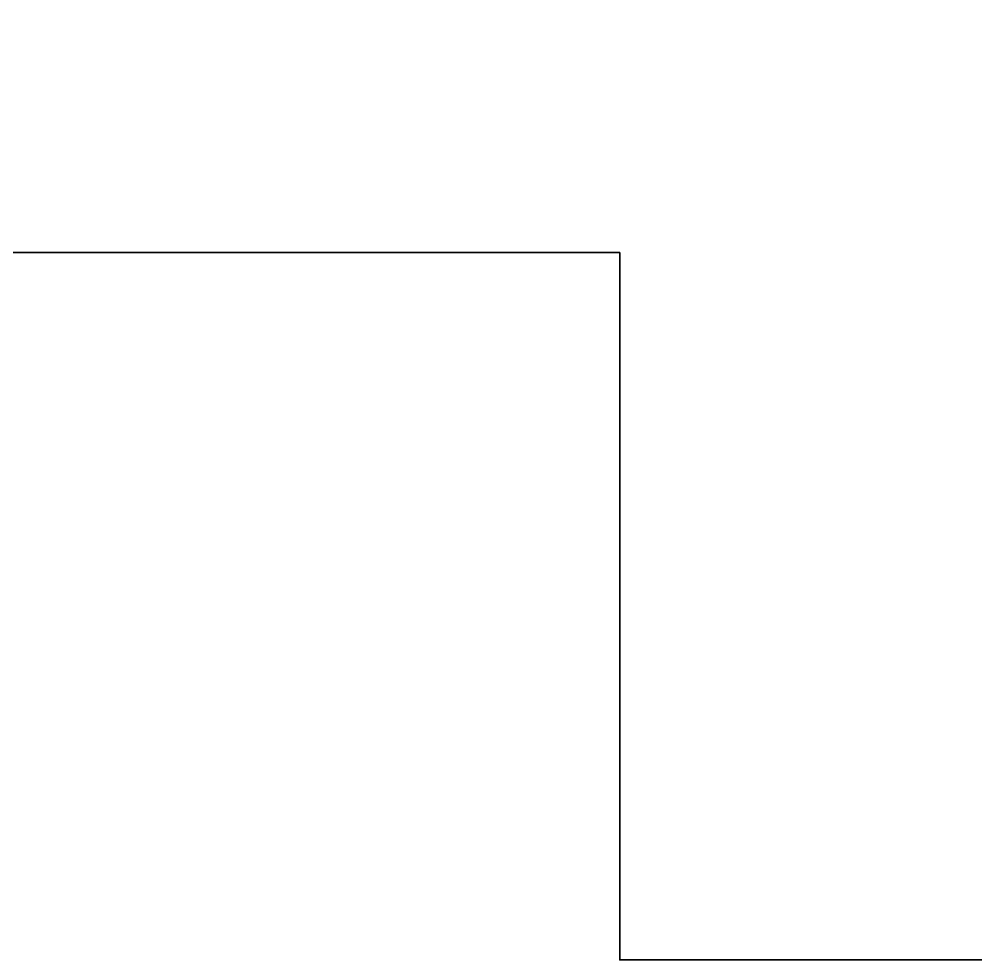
# Model space of a CAD drawing. Header units: inches. Extents: x 410 to 595, y 335 to 497.
# Drawn here: x 517 to 540.89, y 335 to 358.5 of the extents above; entities that cross this region are included whole.
import ezdxf

# ---------------------------------------------------------------- set-up
doc = ezdxf.new("R2010")
doc.units = ezdxf.units.IN
doc.header["$MEASUREMENT"] = 0
doc.layers.add('Layer 4', color=7, linetype='Continuous')

msp = doc.modelspace()

# ---------------------------------------------------------------- linework, layer by layer
at = {"layer": 'Layer 4', "color": 7, "lineweight": 35, "true_color": 0xffffff}
msp.add_open_spline([(531.667, 415), (531.667, 415), (531.667, 474.605), (531.667, 474.605), (531.667, 474.605), (507.857, 497.333), (507.857, 497.333), (507.857, 497.333), (465.801, 497.333), (465.801, 497.333), (463.069, 494.761), (459.828, 491.708), (456, 488.104), (456, 488.104), (456, 473.666), (456, 473.666), (456, 473.666), (473.666, 473.666), (473.666, 473.666), (473.666, 473.666), (473.666, 445.666), (473.666, 445.666), (473.666, 445.666), (456, 445.666), (456, 445.666), (456, 445.666), (456, 415), (456, 415), (456, 415), (410, 415), (410, 415), (410, 415), (410, 335), (410, 335), (410, 335), (483, 335), (483, 335), (483, 335), (483, 352.667), (483, 352.667), (483, 352.667), (532, 352.667), (532, 352.667), (532, 352.667), (532, 335), (532, 335), (532, 335), (595.333, 335), (595.333, 335), (595.333, 335), (595.333, 415), (595.333, 415), (595.333, 415), (531.667, 415), (531.667, 415)], degree=3, knots=[0, 0, 0, 0, 1, 1, 1, 2, 2, 2, 3, 3, 3, 4, 4, 4, 5, 5, 5, 6, 6, 6, 7, 7, 7, 8, 8, 8, 9, 9, 9, 10, 10, 10, 11, 11, 11, 12, 12, 12, 13, 13, 13, 14, 14, 14, 15, 15, 15, 16, 16, 16, 17, 17, 17, 18, 18, 18, 18], dxfattribs=at)

doc.saveas('drawing.dxf')
